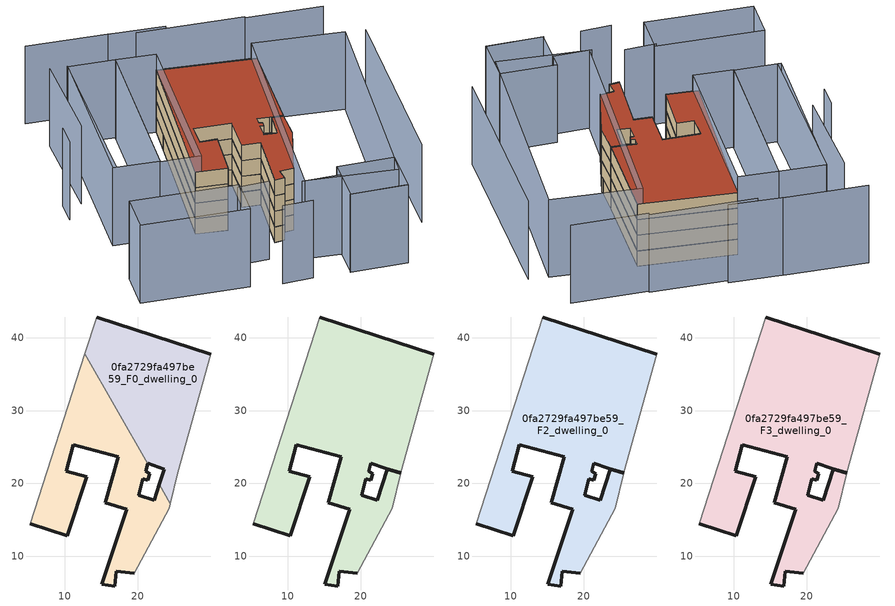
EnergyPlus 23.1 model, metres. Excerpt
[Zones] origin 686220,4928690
0fa2729fa497be59_F0_dwelling_0
 floor ground (EU_floor_Construction): 24.49,17.23 25.52,21.46 30,37.72 14.38,42.83 12.77,37.82 21.38,22.7 21.39,22.75 23.64,21.97 22.97,19.91 z0
 wall outside (EU_wall_Construction): 22.97,19.91 23.64,21.97 21.39,22.75 21.38,22.7 / 14.38,42.83 30,37.72 z0:3
 wall adiabatic (EU_wall_Construction): 30,37.72 25.52,21.46 24.49,17.23 / 12.77,37.82 14.38,42.83 z0:3
 wall to 0fa2729fa497be59_F0_dwelling_1 (EU_wall_Construction): 24.49,17.23 22.97,19.91 / 21.38,22.7 12.77,37.82 z0:3
 roof outside (EU_roof_Construction): 25.52,21.49 25.52,21.46 24.49,17.23 25.51,21.44 23.63,21.94 22.97,19.91 23.64,21.97 21.39,22.75 23.36,22.07 z3
0fa2729fa497be59_F0_dwelling_1
 floor ground (EU_floor_Construction): 19.51,7.67 24.35,16.63 24.49,17.23 22.97,19.91 22.25,17.73 20.17,18.42 20.73,20.64 21.37,20.47 21.65,21.35 21.08,21.67 21.38,22.7 12.77,37.82 5.3,14.46 10.38,12.83 13.03,20.92 10.21,21.68 11.18,25.31 17.31,23.66 15.55,17.38 18.49,16.49 15.11,6.15 16.86,5.94 17.1,7.97 z0
 wall outside (EU_wall_Construction): 21.38,22.7 21.08,21.67 21.65,21.35 21.37,20.47 20.73,20.64 20.17,18.42 22.25,17.73 22.97,19.91 / 19.51,7.67 17.1,7.97 16.86,5.94 15.11,6.15 18.49,16.49 15.55,17.38 17.31,23.66 11.18,25.31 10.21,21.68 13.03,20.92 10.38,12.83 5.3,14.46 z0:3
 wall adiabatic (EU_wall_Construction): 5.3,14.46 12.77,37.82 / 24.49,17.23 24.35,16.63 19.51,7.67 z0:3
0fa2729fa497be59_F1_dwelling_0
 floor to 0fa2729fa497be59_F0_dwelling_0 (EU_floor_Construction): 25.52,21.49 30,37.72 14.38,42.83 12.77,37.82 21.38,22.7 21.39,22.75 23.36,22.07 z3; 24.49,17.23 25.51,21.44 23.63,21.94 22.97,19.91 z3
 floor to 0fa2729fa497be59_F0_dwelling_1 (EU_floor_Construction): 19.51,7.67 24.35,16.63 24.49,17.23 22.97,19.91 22.25,17.73 20.17,18.42 20.73,20.64 21.37,20.47 21.65,21.35 21.08,21.67 21.38,22.7 12.77,37.82 5.3,14.46 10.38,12.83 13.03,20.92 10.21,21.68 11.18,25.31 17.31,23.66 15.55,17.38 18.49,16.49 15.11,6.15 16.86,5.94 17.1,7.97 z3
 wall outside (EU_wall_Construction): 14.38,42.83 30,37.72 / 25.53,21.49 23.36,22.07 21.39,22.75 21.08,21.67 21.65,21.35 21.37,20.47 20.73,20.64 20.17,18.42 22.25,17.73 23.63,21.95 25.51,21.44 / 19.51,7.67 17.1,7.97 16.86,5.94 15.11,6.15 18.49,16.49 15.55,17.38 17.31,23.66 11.18,25.31 10.21,21.68 13.03,20.92 10.38,12.83 5.3,14.46 z3:6
 wall adiabatic (EU_wall_Construction): 5.3,14.46 14.38,42.83 / 30,37.72 25.53,21.49 / 25.51,21.44 24.35,16.63 19.51,7.67 z3:6
0fa2729fa497be59_F2_dwelling_0
 floor to 0fa2729fa497be59_F1_dwelling_0 (EU_floor_Construction): 19.51,7.67 24.35,16.63 25.51,21.44 23.63,21.95 22.25,17.73 20.17,18.42 20.73,20.64 21.37,20.47 21.65,21.35 21.08,21.67 21.39,22.75 23.36,22.07 25.53,21.49 30,37.72 14.38,42.83 5.3,14.46 10.38,12.83 13.03,20.92 10.21,21.68 11.18,25.31 17.31,23.66 15.55,17.38 18.49,16.49 15.11,6.15 16.86,5.94 17.1,7.97 z6
 wall outside (EU_wall_Construction): 14.38,42.83 30,37.72 / 25.53,21.49 23.36,22.07 21.39,22.75 21.08,21.67 21.65,21.35 21.37,20.47 20.73,20.64 20.17,18.42 22.25,17.73 23.63,21.95 25.51,21.44 / 19.51,7.67 17.1,7.97 16.86,5.94 15.11,6.15 18.49,16.49 15.55,17.38 17.31,23.66 11.18,25.31 10.21,21.68 13.03,20.92 10.38,12.83 5.3,14.46 z6:9
 wall adiabatic (EU_wall_Construction): 5.3,14.46 14.38,42.83 / 30,37.72 25.53,21.49 / 25.51,21.44 24.35,16.63 19.51,7.67 z6:9
0fa2729fa497be59_F3_dwelling_0
 floor to 0fa2729fa497be59_F2_dwelling_0 (EU_floor_Construction): 19.51,7.67 24.35,16.63 25.51,21.44 23.63,21.95 22.25,17.73 20.17,18.42 20.73,20.64 21.37,20.47 21.65,21.35 21.08,21.67 21.39,22.75 23.36,22.07 25.53,21.49 30,37.72 14.38,42.83 5.3,14.46 10.38,12.83 13.03,20.92 10.21,21.68 11.18,25.31 17.31,23.66 15.55,17.38 18.49,16.49 15.11,6.15 16.86,5.94 17.1,7.97 z9
 wall outside (EU_wall_Construction): 14.38,42.83 30,37.72 / 25.53,21.49 23.36,22.07 21.39,22.75 21.08,21.67 21.65,21.35 21.37,20.47 20.73,20.64 20.17,18.42 22.25,17.73 23.63,21.95 25.51,21.44 / 19.51,7.67 17.1,7.97 16.86,5.94 15.11,6.15 18.49,16.49 15.55,17.38 17.31,23.66 11.18,25.31 10.21,21.68 13.03,20.92 10.38,12.83 5.3,14.46 z9:12
 wall adiabatic (EU_wall_Construction): 5.3,14.46 14.38,42.83 / 30,37.72 25.53,21.49 / 25.51,21.44 24.35,16.63 19.51,7.67 z9:12
 roof outside (EU_roof_Construction): 30,37.72 25.53,21.49 23.36,22.07 21.39,22.75 21.08,21.67 21.65,21.35 21.37,20.47 20.73,20.64 20.17,18.42 22.25,17.73 23.63,21.95 25.51,21.44 24.35,16.63 19.51,7.67 17.1,7.97 16.86,5.94 15.11,6.15 18.49,16.49 15.55,17.38 17.31,23.66 11.18,25.31 10.21,21.68 13.03,20.92 10.38,12.83 5.3,14.46 14.38,42.83 z12
shading: 10.42,-4.59 15.46,-5.62 / 16.55,-0.12 22.88,-1.57 / 21.43,-7.14 30.56,-9.33 / 38.36,-0.57 46.81,32.16 / 44.38,41.4 31.91,44.68 / 19.71,48.92 10.62,51.63 / 32,45.02 14.64,49.67 / 11,51.54 -2.6,55.24 / 6.83,3.56 11.98,2.49 / -9.04,31.99 -9.97,28.07 / 0.42,46.92 -7.05,18.26 / -2.35,47.72 -6.1,31.13 / 23.41,0.76 32.71,-1.55 / 32.71,-1.55 30.75,-9.45 / 30.75,-9.45 21.45,-7.15 / 21.45,-7.15 23.41,0.76 / 17,-0.22 29.14,37.99 / 29.14,37.99 43.79,33.34 / 43.79,33.34 31.65,-4.88 / 31.65,-4.88 17,-0.22 / -0.23,16.04 7.96,44.67 / 7.96,44.67 14.38,42.83 / 14.38,42.83 6.19,14.21 / 6.19,14.21 -0.23,16.04 / 5.51,-2.79 -12.03,1.96 / -12.03,1.96 -10.19,8.79 / -10.19,8.79 7.36,4.04 / 7.36,4.04 5.51,-2.79 / 0.39,46.82 7.96,44.66 / 7.96,44.66 -0.16,16.14 / -0.16,16.14 -7.73,18.3 / -7.73,18.3 0.39,46.82 z0:15
[Building]
EU S2 Campaign: North Axis=0; Terrain=City; Solar Distribution=FullExterior
[Site:Location]
Bologna: Latitude=44.5; Longitude=11.25; Time Zone=1; Elevation=37
[SizingPeriod:WeatherFileDays]
AnnualSizingPeriod: Begin Month=1; Begin Day of Month=1; End Month=12; End Day of Month=31; Day of Week for Start Day=Monday; Use Weather File Daylight Saving Period=No; Use Weather File Rain and Snow Indicators=No
[MATERIAL]
EU_InternalMass_Material: Roughness=MediumRough; Thickness=0.1; Conductivity=1; Density=1800; Specific Heat=900; Thermal Absorptance=0.9; Solar Absorptance=0.7; Visible Absorptance=0.7
[MATERIAL:NOMASS] Roughness=MediumRough; Thermal Absorptance=0.9; Solar Absorptance=0.7; Visible Absorptance=0.7
Name | Thermal Resistance
EU_wall_NoMass | 0.937881
EU_roof_NoMass | 0.548572
EU_floor_NoMass | 0.71348
[CONSTRUCTION]
EU_wall_Construction: EU_wall_NoMass
EU_roof_Construction: EU_roof_NoMass
EU_floor_Construction: EU_floor_NoMass
EU_InternalMass_Construction: EU_InternalMass_Material
[ZONE] Type=1; Multiplier=1; Ceiling Height=autocalculate; Floor Area=autocalculate; Part of Total Floor Area=Yes
Name | Volume
0fa2729fa497be59_F0_dwelling_0 | 648.661
0fa2729fa497be59_F1_dwelling_0; 0fa2729fa497be59_F2_dwelling_0; 0fa2729fa497be59_F3_dwelling_0 | 1297.09
0fa2729fa497be59_F0_dwelling_1 | 648.697
[INTERNALMASS] Construction=EU_InternalMass_Construction
Name | Zone or ZoneList | Surface Area
0fa2729fa497be59_F0_dwelling_0_EU_InternalMass | 0fa2729fa497be59_F0_dwelling_0 | 216.221
0fa2729fa497be59_F0_dwelling_1_EU_InternalMass | 0fa2729fa497be59_F0_dwelling_1 | 216.232
0fa2729fa497be59_F1_dwelling_0_EU_InternalMass | 0fa2729fa497be59_F1_dwelling_0 | 432.357
0fa2729fa497be59_F2_dwelling_0_EU_InternalMass | 0fa2729fa497be59_F2_dwelling_0 | 432.357
0fa2729fa497be59_F3_dwelling_0_EU_InternalMass | 0fa2729fa497be59_F3_dwelling_0 | 432.357
[OTHEREQUIPMENT] Fuel Type=Electricity; Design Level Calculation Method=Watts/Area; Power per Zone Floor Area=1; Fraction Latent=0; Fraction Radiant=0; Fraction Lost=0; Carbon Dioxide Generation Rate=0; EndUse Subcategory=EU_Step8_InternalGains
Name | Zone or ZoneList or Space or SpaceList | Schedule
EU_Step8_InternalGain_0fa2729fa497be59_F0_dwelling_0_f000 | 0fa2729fa497be59_F0_dwelling_0 | EU_Step8_GainSchedule_0fa2729fa497be59_F0_dwelling_0_f000
EU_Step8_InternalGain_0fa2729fa497be59_F0_dwelling_1_f000 | 0fa2729fa497be59_F0_dwelling_1 | EU_Step8_GainSchedule_0fa2729fa497be59_F0_dwelling_1_f000
EU_Step8_InternalGain_0fa2729fa497be59_F1_dwelling_0_f000 | 0fa2729fa497be59_F1_dwelling_0 | EU_Step8_GainSchedule_0fa2729fa497be59_F1_dwelling_0_f000
EU_Step8_InternalGain_0fa2729fa497be59_F2_dwelling_0_f000 | 0fa2729fa497be59_F2_dwelling_0 | EU_Step8_GainSchedule_0fa2729fa497be59_F2_dwelling_0_f000
EU_Step8_InternalGain_0fa2729fa497be59_F3_dwelling_0_f000 | 0fa2729fa497be59_F3_dwelling_0 | EU_Step8_GainSchedule_0fa2729fa497be59_F3_dwelling_0_f000
[ZONEVENTILATION:DESIGNFLOWRATE] Schedule=EU_AlwaysOn; Design Flow Rate Calculation Method=AirChanges/Hour; Air Changes per Hour=0.687892; Ventilation Type=Natural; Fan Pressure Rise=0; Fan Total Efficiency=1; Constant Term Coefficient=1; Temperature Term Coefficient=0; Velocity Term Coefficient=0; Velocity Squared Term Coefficient=0; Minimum Indoor Temperature=-100; Maximum Indoor Temperature=100; Delta Temperature=-100; Minimum Outdoor Temperature=-100; Maximum Outdoor Temperature=100; Maximum Wind Speed=40
Name | Zone or ZoneList or Space or SpaceList
EU_ConstantAir_0fa2729fa497be59_F0_dwelling_0 | 0fa2729fa497be59_F0_dwelling_0
EU_ConstantAir_0fa2729fa497be59_F0_dwelling_1 | 0fa2729fa497be59_F0_dwelling_1
EU_ConstantAir_0fa2729fa497be59_F1_dwelling_0 | 0fa2729fa497be59_F1_dwelling_0
EU_ConstantAir_0fa2729fa497be59_F2_dwelling_0 | 0fa2729fa497be59_F2_dwelling_0
EU_ConstantAir_0fa2729fa497be59_F3_dwelling_0 | 0fa2729fa497be59_F3_dwelling_0
[HVACTEMPLATE:THERMOSTAT] Constant Heating Setpoint=20; Constant Cooling Setpoint=50
EU_HeatOnly_0fa2729fa497be59_F0_dwelling_0; EU_HeatOnly_0fa2729fa497be59_F0_dwelling_1; EU_HeatOnly_0fa2729fa497be59_F1_dwelling_0; EU_HeatOnly_0fa2729fa497be59_F2_dwelling_0; EU_HeatOnly_0fa2729fa497be59_F3_dwelling_0
[HVACTEMPLATE:ZONE:IDEALLOADSAIRSYSTEM] System Availability Schedule=EU_AlwaysOn; Maximum Heating Supply Air Temperature=50; Minimum Cooling Supply Air Temperature=13; Maximum Heating Supply Air Humidity Ratio=0.0156; Minimum Cooling Supply Air Humidity Ratio=0.0077; Heating Limit=NoLimit; Cooling Limit=NoLimit; Heating Availability Schedule=EU_AlwaysOn; Cooling Availability Schedule=EU_CoolingOff; Dehumidification Control Type=ConstantSensibleHeatRatio; Cooling Sensible Heat Ratio=0.7; Dehumidification Setpoint=60; Humidification Control Type=None; Humidification Setpoint=30; Outdoor Air Method=None; Outdoor Air Flow Rate per Person=0.00944; Outdoor Air Flow Rate per Zone Floor Area=0; Outdoor Air Flow Rate per Zone=0; Demand Controlled Ventilation Type=None; Outdoor Air Economizer Type=NoEconomizer; Heat Recovery Type=None; Sensible Heat Recovery Effectiveness=0.7; Latent Heat Recovery Effectiveness=0.65
Name | Template Thermostat
0fa2729fa497be59_F0_dwelling_0 | EU_HeatOnly_0fa2729fa497be59_F0_dwelling_0
0fa2729fa497be59_F0_dwelling_1 | EU_HeatOnly_0fa2729fa497be59_F0_dwelling_1
0fa2729fa497be59_F1_dwelling_0 | EU_HeatOnly_0fa2729fa497be59_F1_dwelling_0
0fa2729fa497be59_F2_dwelling_0 | EU_HeatOnly_0fa2729fa497be59_F2_dwelling_0
0fa2729fa497be59_F3_dwelling_0 | EU_HeatOnly_0fa2729fa497be59_F3_dwelling_0
[SIZING:ZONE] Zone Cooling Design Supply Air Temperature Input Method=SupplyAirTemperature; Zone Cooling Design Supply Air Temperature=13; Zone Heating Design Supply Air Temperature Input Method=SupplyAirTemperature; Zone Heating Design Supply Air Temperature=50; Zone Cooling Design Supply Air Humidity Ratio=0.008; Zone Heating Design Supply Air Humidity Ratio=0.008; Cooling Design Air Flow Method=DesignDay; Cooling Design Air Flow Rate=0; Cooling Minimum Air Flow per Zone Floor Area=0.000762; Cooling Minimum Air Flow=0; Cooling Minimum Air Flow Fraction=0.2; Heating Design Air Flow Method=DesignDay; Heating Design Air Flow Rate=0; Heating Maximum Air Flow per Zone Floor Area=0.002032; Heating Maximum Air Flow=0.141576; Heating Maximum Air Flow Fraction=0.3; Account for Dedicated Outdoor Air System=No; Dedicated Outdoor Air System Control Strategy=NeutralSupplyAir; Dedicated Outdoor Air Low Setpoint Temperature for Design=autosize; Dedicated Outdoor Air High Setpoint Temperature for Design=autosize; Zone Load Sizing Method=Sensible Load Only No Latent Load; Zone Latent Cooling Design Supply Air Humidity Ratio Input Method=HumidityRatioDifference; Zone Cooling Design Supply Air Humidity Ratio Difference=0.005; Zone Latent Heating Design Supply Air Humidity Ratio Input Method=HumidityRatioDifference; Zone Humidification Design Supply Air Humidity Ratio Difference=0.005
0fa2729fa497be59_F0_dwelling_0; 0fa2729fa497be59_F0_dwelling_1; 0fa2729fa497be59_F1_dwelling_0; 0fa2729fa497be59_F2_dwelling_0; 0fa2729fa497be59_F3_dwelling_0
[SCHEDULE:CONSTANT]
Name | Hourly Value
EU_AlwaysOn | 1
EU_CoolingOff | 0
[SCHEDULE:FILE] Column Number=1; Rows to Skip at Top=0; Number of Hours of Data=8760; Column Separator=Comma; Interpolate to Timestep=No; Minutes per Item=60; Adjust Schedule for Daylight Savings=Yes
Name | File
EU_Step8_GainSchedule_0fa2729fa497be59_F0_dwelling_0_f000 | ../../schedules/0fa2729fa497be59/0fa2729fa497be59_F0_dwelling_0_f000_gain.csv
EU_Step8_GainSchedule_0fa2729fa497be59_F0_dwelling_1_f000 | ../../schedules/0fa2729fa497be59/0fa2729fa497be59_F0_dwelling_1_f000_gain.csv
EU_Step8_GainSchedule_0fa2729fa497be59_F1_dwelling_0_f000 | ../../schedules/0fa2729fa497be59/0fa2729fa497be59_F1_dwelling_0_f000_gain.csv
EU_Step8_GainSchedule_0fa2729fa497be59_F2_dwelling_0_f000 | ../../schedules/0fa2729fa497be59/0fa2729fa497be59_F2_dwelling_0_f000_gain.csv
EU_Step8_GainSchedule_0fa2729fa497be59_F3_dwelling_0_f000 | ../../schedules/0fa2729fa497be59/0fa2729fa497be59_F3_dwelling_0_f000_gain.csv
